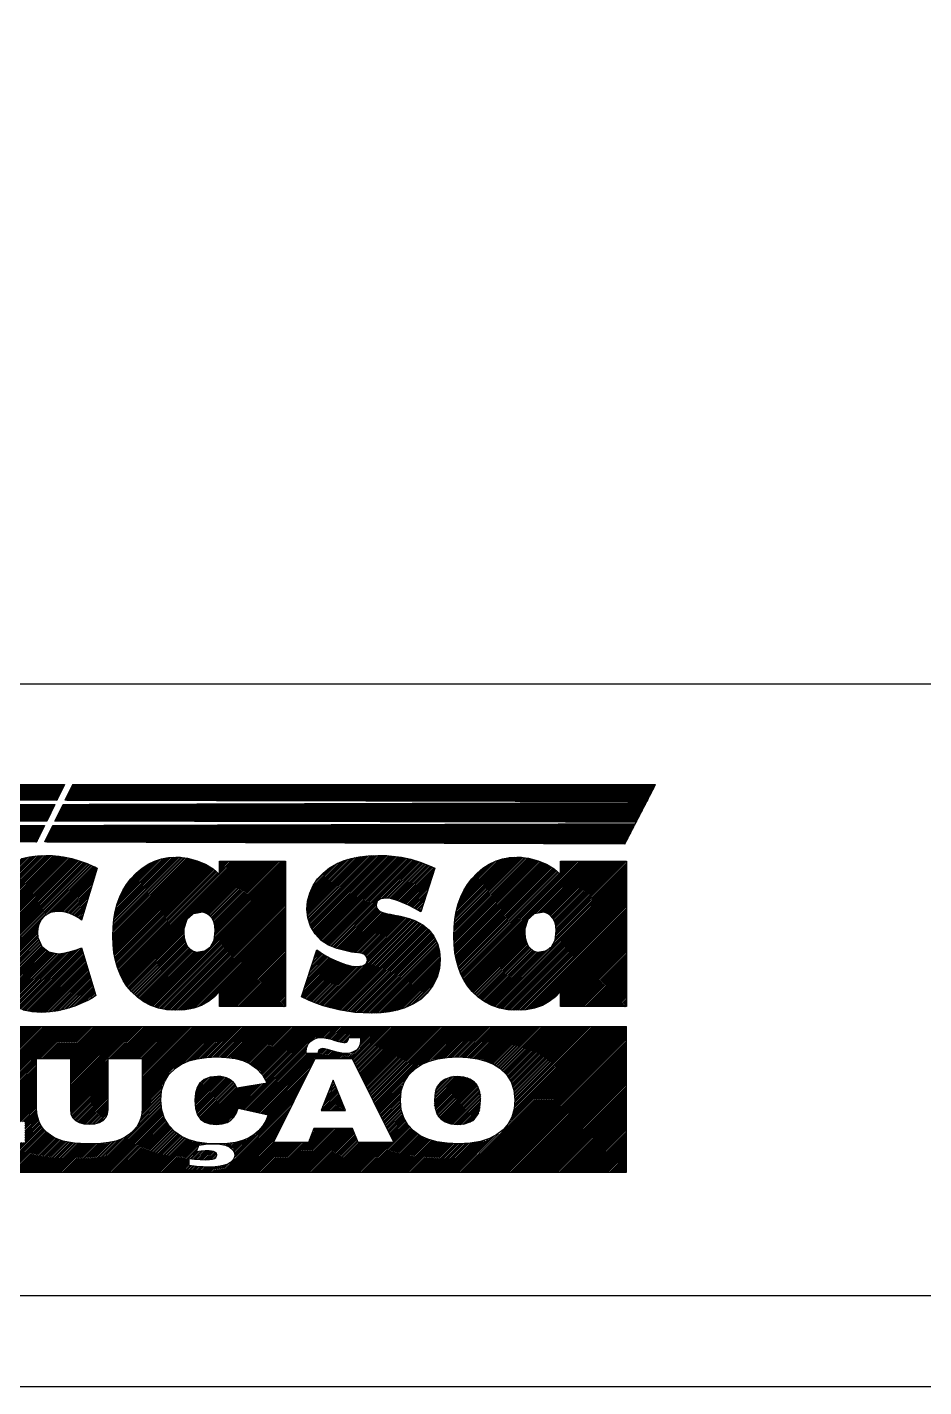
# Model space of a CAD drawing. Extents: x -135.4 to -46.2, y 65.4 to 86.5.
# Drawn here: x -133.262 to -131.472, y 67.774 to 70.487 of the extents above; entities that cross this region are included whole.
import ezdxf

# ---------------------------------------------------------------- set-up
doc = ezdxf.new("R2010")
doc.units = 0
doc.header["$LTSCALE"] = 0.25
doc.header["$MEASUREMENT"] = 0
doc.layers.get('0').update_dxf_attribs({"linetype": 'CONTINUOUS'})
doc.layers.add('LINHAS02', color=4, linetype='CONTINUOUS')
doc.layers.add('LINHAS08', color=2, linetype='CONTINUOUS')

# ---------------------------------------------------------------- blocks, each defined once
blk = doc.blocks.new('LOGO JET-CASA')
at = {"linetype": 'Continuous'}
h = blk.add_hatch(dxfattribs=at)
h.set_pattern_fill('ANSI31', color=1, scale=0.01, style=0)
h.paths.add_polyline_path([(4.2502, -1.3824), (0.5658, -1.3824), (0.5169, -1.4829), (4.1941, -1.4911)])
h.paths.add_polyline_path([(4.1909, -1.4973), (0.5044, -1.5087), (0.4532, -1.614), (4.1272, -1.6206)])
h.paths.add_polyline_path([(4.1218, -1.631), (0.4397, -1.6418), (0.3889, -1.7461), (4.056, -1.7584)])
h.paths.add_polyline_path([(0.3877, -1.642), (-0.6145, -1.6449), (-0.6319, -1.6458), (-0.6507, -1.6484), (-0.6709, -1.6526), (-0.7182, -1.6637), (-0.7572, -1.6728), (-0.7879, -1.6801), (-0.9003, -1.6817), (-0.9098, -1.6999), (-0.7916, -1.6999), (-0.7739, -1.7049), (-0.7565, -1.7111), (-0.7061, -1.7286), (-0.6636, -1.7391), (-0.6291, -1.7427), (0.3371, -1.746)])
h.paths.add_polyline_path([(0.4524, -1.5088), (-0.5435, -1.5119), (-0.562, -1.5127), (-0.5787, -1.5148), (-0.5936, -1.5182), (-0.6897, -1.5454), (-0.7036, -1.5488), (-0.7148, -1.5495), (-0.829, -1.5511), (-0.8388, -1.5695), (-0.7482, -1.5725), (-0.7243, -1.5744), (-0.7055, -1.5771), (-0.6918, -1.5809), (-0.6208, -1.6038), (-0.5972, -1.6092), (-0.5706, -1.6116), (-0.5414, -1.6122), (0.4014, -1.6139)])
h.paths.add_polyline_path([(0.5139, -1.3824), (-0.4725, -1.3824), (-0.4928, -1.3834), (-0.5095, -1.3857), (-0.5226, -1.3887), (-0.6208, -1.4159), (-0.6347, -1.4193), (-0.6459, -1.42), (-0.7657, -1.4217), (-0.7756, -1.4414), (-0.6542, -1.443), (-0.6403, -1.4437), (-0.6291, -1.4472), (-0.579, -1.466), (-0.5537, -1.4739), (-0.5279, -1.4789), (-0.5017, -1.4806), (0.4651, -1.4827)])
h.paths.add_polyline_path([(0.0079, -1.7584), (-0.3701, -1.7709), (-0.397, -1.7754), (-0.4193, -1.7802), (-0.437, -1.7856), (-0.4894, -1.7995), (-0.5214, -1.8078), (-0.5331, -1.8106), (-0.6814, -1.8106), (-0.6897, -1.8253), (-0.5539, -1.8294), (-0.5377, -1.8304), (-0.5224, -1.8332), (-0.508, -1.8378), (-0.4453, -1.8608), (-0.4305, -1.8654), (-0.4138, -1.8682), (-0.3952, -1.8691), (-0.0589, -1.8817)])
h.paths.add_polyline_path([(-0.0631, -1.8879), (-0.4391, -1.9025), (-0.4551, -1.9037), (-0.4753, -1.9072), (-0.4996, -1.913), (-0.5377, -1.9223), (-0.5711, -1.9306), (-0.5999, -1.9381), (-0.7503, -1.9401), (-0.7586, -1.9569), (-0.6124, -1.9589), (-0.6001, -1.9601), (-0.5855, -1.9636), (-0.5686, -1.9694), (-0.5177, -1.9849), (-0.4627, -1.9954), (-0.4035, -2.0007), (-0.1278, -2.0112)])
h.paths.add_polyline_path([(-0.4767, -2.6629), (-0.8547, -2.6754), (-0.8765, -2.6789), (-0.9169, -2.6893), (-0.9759, -2.7067), (-0.9909, -2.7104), (-1.0028, -2.7132), (-1.0114, -2.7151), (-1.166, -2.7172), (-1.1743, -2.7318), (-1.0364, -2.736), (-1.0136, -2.7382), (-0.9868, -2.7448), (-0.956, -2.7558), (-0.925, -2.7668), (-0.8975, -2.7734), (-0.8735, -2.7756), (-0.5372, -2.7756)])
h.paths.add_polyline_path([(-1.4208, -2.6629), (-2.3148, -2.6775), (-2.3296, -2.6782), (-2.3463, -2.6803), (-2.3649, -2.6838), (-2.3735, -2.6854), (-2.3798, -2.6875), (-2.3837, -2.69), (-2.4276, -2.7025), (-2.4568, -2.7107), (-2.4777, -2.7155), (-2.4902, -2.7172), (-2.6406, -2.7213), (-2.6469, -2.7339), (-2.4965, -2.738), (-2.4833, -2.7391), (-2.4673, -2.7443), (-2.4025, -2.7673), (-2.3856, -2.7719), (-2.3654, -2.7747), (-2.3419, -2.7756), (-1.4793, -2.7756)])
h.paths.add_polyline_path([(-1.3498, -2.5334), (-2.2521, -2.548), (-2.2782, -2.5502), (-2.3092, -2.5568), (-2.3451, -2.5678), (-2.3788, -2.5788), (-2.4036, -2.5855), (-2.4192, -2.5877), (-2.5717, -2.5918), (-2.578, -2.6044), (-2.4276, -2.6086), (-2.4127, -2.6111), (-2.3877, -2.6188), (-2.3524, -2.6315), (-2.341, -2.6352), (-2.332, -2.638), (-2.3252, -2.6399), (-1.4145, -2.6566)])
h.paths.add_polyline_path([(-1.7445, -2.2869), (-2.1289, -2.2994), (-2.1486, -2.301), (-2.1716, -2.3059), (-2.1978, -2.314), (-2.231, -2.324), (-2.2582, -2.3317), (-2.2793, -2.337), (-2.4338, -2.3391), (-2.4401, -2.3537), (-2.2918, -2.3579), (-2.2797, -2.3586), (-2.2686, -2.3607), (-2.2584, -2.3642), (-2.2187, -2.3788), (-2.1925, -2.3871), (-2.1695, -2.3927), (-2.1498, -2.3955), (-1.8114, -2.4101)])
h.paths.add_polyline_path([(-1.1451, -2.1448), (-2.0349, -2.1615), (-2.0641, -2.1636), (-2.0989, -2.1699), (-2.1393, -2.1803), (-2.1769, -2.1908), (-2.1939, -2.1954), (-2.2093, -2.1991), (-2.367, -2.2033), (-2.3712, -2.2179), (-2.2187, -2.22), (-2.198, -2.2226), (-2.1751, -2.2302), (-2.1498, -2.243), (-2.1203, -2.2581), (-2.0959, -2.2672), (-2.0767, -2.2702), (-1.2098, -2.2702)])
h.paths.add_polyline_path([(-1.4709, -1.7584), (-1.849, -1.773), (-1.8792, -1.7774), (-1.9223, -1.7879), (-1.9785, -1.8044), (-1.9956, -1.8096), (-2.0056, -1.8106), (-2.1602, -1.8148), (-2.1665, -1.8273), (-2.0182, -1.8294), (-2.0008, -1.8336), (-1.9889, -1.8378), (-1.9137, -1.8629), (-1.9024, -1.8663), (-1.8905, -1.8684), (-1.8782, -1.8691), (-1.5357, -1.8817)])
h.paths.add_polyline_path([(-0.9341, -1.6822), (-0.9003, -1.6817), (-0.8714, -1.6268), (-1.7675, -1.6414), (-1.8202, -1.6523), (-1.8641, -1.6628), (-1.8991, -1.6728), (-1.9156, -1.6774), (-1.9328, -1.681), (-2.0913, -1.6832), (-2.0976, -1.6978), (-1.9555, -1.6999), (-1.9407, -1.7029), (-1.9267, -1.7064), (-1.9137, -1.7104), (-1.8364, -1.7375), (-1.8126, -1.7445), (-1.7882, -1.7487), (-1.7633, -1.7501), (-0.9362, -1.7501), (-0.9098, -1.6999), (-0.9445, -1.6999)])
h.paths.add_polyline_path([(-0.8004, -1.4221), (-0.7657, -1.4217), (-0.7461, -1.3824), (-1.5106, -1.3824), (-1.5707, -1.3827), (-1.6118, -1.3834), (-1.6339, -1.3845), (-1.6631, -1.388), (-1.6812, -1.3901), (-1.6882, -1.3908), (-1.7759, -1.4159), (-1.7907, -1.4193), (-1.8102, -1.4214), (-1.8344, -1.4221), (-1.9534, -1.4242), (-1.9639, -1.4409), (-1.8062, -1.4452), (-1.7907, -1.4497), (-1.7738, -1.4555), (-1.7325, -1.4695), (-1.7005, -1.4778), (-1.6777, -1.4806), (-0.8004, -1.4911), (-0.7756, -1.4414), (-0.8108, -1.4409)])
h.paths.add_polyline_path([(-2.0495, -1.3824), (-2.2876, -1.3845), (-2.348, -1.3864), (-2.4036, -1.3905), (-2.4546, -1.3968), (-2.5009, -1.4052), (-2.5425, -1.4159), (-2.5543, -1.4193), (-2.5647, -1.4214), (-2.5738, -1.4221), (-2.7305, -1.4284), (-2.7388, -1.443), (-2.5863, -1.4451), (-2.5747, -1.446), (-2.5622, -1.4488), (-2.5487, -1.4535), (-2.5049, -1.4676), (-2.4596, -1.4767), (-2.4129, -1.4806), (-2.1038, -1.4869)])
h.paths.add_polyline_path([(-2.4443, -2.1386), (-2.8245, -2.1553), (-2.8386, -2.156), (-2.8504, -2.1581), (-2.86, -2.1615), (-2.9581, -2.1908), (-2.9702, -2.1922), (-2.9897, -2.1936), (-3.0166, -2.195), (-3.1336, -2.1991), (-3.1419, -2.2138), (-2.9999, -2.2158), (-2.9885, -2.2165), (-2.9767, -2.2186), (-2.9644, -2.2221), (-2.8934, -2.2451), (-2.8783, -2.2497), (-2.8665, -2.2525), (-2.8579, -2.2534), (-2.509, -2.2618)])
h.paths.add_polyline_path([(-2.3774, -2.007), (-2.7451, -2.0258), (-2.7613, -2.0281), (-2.7822, -2.0323), (-2.8078, -2.0383), (-2.847, -2.049), (-2.8727, -2.056), (-2.885, -2.0592), (-2.8976, -2.0617), (-2.9073, -2.0638), (-2.9143, -2.0655), (-3.0688, -2.0697), (-3.0751, -2.0822), (-2.9268, -2.0864), (-2.9126, -2.0887), (-2.8869, -2.0956), (-2.8495, -2.1073), (-2.8219, -2.1154), (-2.7975, -2.1202), (-2.7764, -2.1219), (-2.4422, -2.1323)])
h.paths.add_polyline_path([(-2.2438, -1.7459), (-2.601, -1.7647), (-2.6374, -1.7691), (-2.6854, -1.7795), (-2.7451, -1.796), (-2.7609, -1.8007), (-2.7754, -1.8043), (-2.931, -1.8085), (-2.9393, -1.8232), (-2.789, -1.8253), (-2.7785, -1.8264), (-2.7667, -1.8299), (-2.7509, -1.8368), (-2.7441, -1.839), (-2.7305, -1.843), (-2.7154, -1.8473), (-2.7035, -1.8504), (-2.695, -1.8524), (-2.6704, -1.8573), (-2.6522, -1.8608), (-2.6406, -1.8629), (-2.3064, -1.8691)])
h.paths.add_polyline_path([(-2.108, -1.4931), (-2.484, -1.5036), (-2.4988, -1.505), (-2.5183, -1.5092), (-2.5425, -1.5161), (-2.6114, -1.537), (-2.6232, -1.5405), (-2.6337, -1.5426), (-2.6427, -1.5433), (-2.7973, -1.5475), (-2.8057, -1.5642), (-2.6511, -1.5663), (-2.6368, -1.5669), (-2.6239, -1.5704), (-2.5529, -1.5934), (-2.5378, -1.598), (-2.5232, -1.6008), (-2.509, -1.6018), (-2.1728, -1.6101)])
h.paths.add_polyline_path([(-2.8985, -2.7368), (-2.8554, -2.7149), (-2.8147, -2.6882), (-2.7764, -2.6566), (-3.4281, -2.6775), (-3.4518, -2.6814), (-3.4949, -2.6933), (-3.5576, -2.713), (-3.5785, -2.7172), (-3.7372, -2.7213), (-3.7435, -2.736), (-3.5931, -2.738), (-3.5829, -2.739), (-3.5718, -2.7418), (-3.5597, -2.7464), (-3.4949, -2.7673), (-3.4787, -2.7719), (-3.4634, -2.7747), (-3.449, -2.7756), (-3.096, -2.7756), (-3.0429, -2.7732), (-2.9923, -2.7659), (-2.9442, -2.7538)])
h = blk.add_hatch(dxfattribs=at)
h.set_pattern_fill('ANSI31', color=30, scale=0.06, style=0)
h.paths.add_polyline_path([(0.342, -2.3185), (0.3444, -2.2923), (0.3516, -2.2664), (0.3636, -2.2409), (0.3917, -2.2099), (0.4254, -2.1912), (0.4647, -2.185), (0.4691, -2.185), (0.4751, -2.185), (0.4827, -2.185), (0.4931, -2.1857), (0.5072, -2.1878), (0.5252, -2.1913), (0.5473, -2.1982), (0.5741, -2.2106), (0.6055, -2.2283), (0.6217, -2.2391), (0.7192, -1.9106), (0.7045, -1.9038), (0.6915, -1.8978), (0.6804, -1.8925), (0.6695, -1.8877), (0.6571, -1.8829), (0.6434, -1.8781), (0.6006, -1.8629), (0.5588, -1.8508), (0.518, -1.842), (0.4775, -1.836), (0.4369, -1.8324), (0.3961, -1.8312), (0.3431, -1.8334), (0.2922, -1.84), (0.2436, -1.8511), (0.1972, -1.8665), (0.153, -1.8864), (0.111, -1.9108), (0.0712, -1.9395), (0.0345, -1.9719), (0.0019, -2.0071), (-0.0266, -2.0452), (-0.0511, -2.0862), (-0.0716, -2.1301), (-0.088, -2.1769), (-0.1003, -2.2265), (-0.1063, -2.2612), (-0.1099, -2.2955), (-0.1111, -2.3294), (-0.1087, -2.3781), (-0.1015, -2.4257), (-0.0895, -2.472), (-0.0732, -2.5167), (-0.0534, -2.5594), (-0.0299, -2.6002), (0.0081, -2.6511), (0.0497, -2.6956), (0.0952, -2.7337), (0.1443, -2.7653), (0.1966, -2.7902), (0.2515, -2.808), (0.3089, -2.8186), (0.369, -2.8222), (0.4205, -2.8197), (0.4724, -2.8124), (0.5248, -2.8001), (0.5776, -2.7829), (0.6308, -2.7608), (0.6606, -2.747), (0.6877, -2.7319), (0.712, -2.7157), (0.6217, -2.4142), (0.6109, -2.4197), (0.5892, -2.4269), (0.566, -2.4337), (0.5443, -2.4397), (0.5243, -2.4449), (0.506, -2.4489), (0.4898, -2.4513), (0.4755, -2.4521), (0.4137, -2.4407), (0.3704, -2.4064), (0.3456, -2.3492)])
h.paths.add_polyline_path([(0.835, -2.4943), (0.8478, -2.5392), (0.8643, -2.5813), (0.8845, -2.6206), (0.9083, -2.6569), (0.9358, -2.6904), (0.9737, -2.7268), (1.015, -2.7566), (1.0599, -2.7798), (1.1083, -2.7963), (1.1602, -2.8062), (1.2156, -2.8095), (1.2755, -2.806), (1.3299, -2.7955), (1.379, -2.778), (1.4226, -2.7542), (1.4608, -2.725), (1.4936, -2.6904), (1.4936, -2.7861), (1.9106, -2.7861), (1.9106, -1.8673), (1.4936, -1.8673), (1.4936, -1.9521), (1.4525, -1.9159), (1.4052, -1.8867), (1.3514, -1.8645), (1.2914, -1.8492), (1.2713, -1.8461), (1.2565, -1.844), (1.2472, -1.8429), (1.2397, -1.8424), (1.2304, -1.8421), (1.2192, -1.842), (1.1714, -1.8448), (1.1259, -1.8531), (1.0827, -1.867), (1.0418, -1.8865), (1.0033, -1.9115), (0.967, -1.9421), (0.9331, -1.9783), (0.9062, -2.0138), (0.883, -2.0521), (0.8633, -2.0933), (0.8471, -2.1374), (0.8346, -2.1843), (0.8257, -2.234), (0.8203, -2.2866), (0.8185, -2.342), (0.8203, -2.3956), (0.8258, -2.4464)])
h.paths.add_polyline_path([(1.2704, -2.3513), (1.268, -2.3185), (1.268, -2.2951), (1.2876, -2.2359), (1.3273, -2.2004), (1.3871, -2.1886), (1.4105, -2.1969), (1.43, -2.2098), (1.4458, -2.2274), (1.4573, -2.2496), (1.4642, -2.2763), (1.4665, -2.3077), (1.4592, -2.3662), (1.4372, -2.4079), (1.4005, -2.433), (1.3492, -2.4413), (1.3257, -2.4347), (1.3059, -2.422), (1.2896, -2.4034), (1.2776, -2.3795)], flags=16)
h.paths.add_polyline_path([(2.3944, -2.4503), (2.4134, -2.4584), (2.4248, -2.4728), (2.4287, -2.4937), (2.4212, -2.5157), (2.399, -2.529), (2.3619, -2.5334), (2.3296, -2.5301), (2.2905, -2.5201), (2.2445, -2.5036), (2.1964, -2.4818), (2.1507, -2.4562), (2.1074, -2.4269), (2.0117, -2.7247), (2.0561, -2.7457), (2.1019, -2.7643), (2.1488, -2.7806), (2.1971, -2.7946), (2.2465, -2.8061), (2.2973, -2.8153), (2.3492, -2.8222), (2.4539, -2.8276), (2.5132, -2.8255), (2.5681, -2.8193), (2.6188, -2.8088), (2.6651, -2.7942), (2.7201, -2.769), (2.767, -2.738), (2.8059, -2.7012), (2.8423, -2.6521), (2.8682, -2.6002), (2.8838, -2.5456), (2.889, -2.4882), (2.8843, -2.4358), (2.8705, -2.3867), (2.8474, -2.3411), (2.8162, -2.3011), (2.7777, -2.2689), (2.7319, -2.2445), (2.6922, -2.2301), (2.6345, -2.2139), (2.6019, -2.2085), (2.5731, -2.203), (2.555, -2.1994), (2.5261, -2.1922), (2.5089, -2.1856), (2.4957, -2.1754), (2.4864, -2.1615), (2.4828, -2.1435), (2.4898, -2.1194), (2.5109, -2.105), (2.546, -2.1001), (2.5658, -2.1018), (2.5893, -2.107), (2.6164, -2.1155), (2.6485, -2.1282), (2.687, -2.146), (2.7319, -2.1687), (2.7662, -2.1868), (2.8547, -1.9124), (2.8204, -1.8962), (2.7609, -1.8734), (2.7017, -1.8556), (2.6427, -1.8427), (2.5839, -1.8348), (2.5666, -1.8328), (2.5506, -1.8316), (2.5361, -1.8312), (2.5221, -1.8312), (2.508, -1.8312), (2.4936, -1.8312), (2.4343, -1.8332), (2.379, -1.8393), (2.3277, -1.8494), (2.2805, -1.8635), (2.2373, -1.8817), (2.1893, -1.9095), (2.148, -1.942), (2.1134, -1.9793), (2.0857, -2.0213), (2.0636, -2.0699), (2.0504, -2.1194), (2.046, -2.1696), (2.0517, -2.2257), (2.0688, -2.2779), (2.0974, -2.3264), (2.1356, -2.3677), (2.1817, -2.3988), (2.2355, -2.4197), (2.2933, -2.4341), (2.3276, -2.4413), (2.3474, -2.4449), (2.3619, -2.4449)])
h.paths.add_polyline_path([(2.9756, -2.3956), (2.9811, -2.4464), (2.9903, -2.4943), (3.0031, -2.5392), (3.0196, -2.5813), (3.0398, -2.6206), (3.0636, -2.6569), (3.0911, -2.6904), (3.129, -2.7268), (3.1704, -2.7566), (3.2152, -2.7798), (3.2636, -2.7963), (3.3155, -2.8062), (3.3709, -2.8095), (3.4308, -2.806), (3.4853, -2.7955), (3.5343, -2.778), (3.5779, -2.7542), (3.6161, -2.725), (3.6489, -2.6904), (3.6489, -2.7861), (4.0659, -2.7861), (4.0659, -1.8673), (3.6489, -1.8673), (3.6489, -1.9521), (3.6079, -1.9159), (3.5605, -1.8867), (3.5068, -1.8645), (3.4467, -1.8492), (3.4266, -1.8461), (3.4118, -1.844), (3.4025, -1.8429), (3.395, -1.8424), (3.3857, -1.8421), (3.3745, -1.842), (3.3267, -1.8448), (3.2812, -1.8531), (3.238, -1.867), (3.1971, -1.8865), (3.1586, -1.9115), (3.1223, -1.9421), (3.0884, -1.9783), (3.0616, -2.0138), (3.0383, -2.0521), (3.0186, -2.0933), (3.0025, -2.1374), (2.9899, -2.1843), (2.981, -2.234), (2.9756, -2.2866), (2.9738, -2.342)])
h.paths.add_polyline_path([(3.4257, -2.3513), (3.4233, -2.3185), (3.4233, -2.2951), (3.4429, -2.2359), (3.4826, -2.2004), (3.5424, -2.1886), (3.5658, -2.1969), (3.5853, -2.2098), (3.6011, -2.2274), (3.6126, -2.2496), (3.6195, -2.2763), (3.6218, -2.3077), (3.6145, -2.3662), (3.5925, -2.4079), (3.5558, -2.433), (3.5045, -2.4413), (3.481, -2.4347), (3.4612, -2.422), (3.4449, -2.4034), (3.4329, -2.3795)], flags=16)
h = blk.add_hatch(dxfattribs=at)
h.set_pattern_fill('ANSI31', color=30, scale=0.06, style=0)
h.paths.add_polyline_path([(-3.6661, -2.9115), (-3.6661, -3.8308), (4.0658, -3.8308), (4.0658, -2.9115)])
h.paths.add_polyline_path([(2.3191, -3.0849), (2.2542, -3.0791), (2.174, -3.0564), (2.1578, -3.0527), (2.1457, -3.0514), (2.1371, -3.0521), (2.13, -3.0543), (2.1242, -3.058), (2.1199, -3.0634), (2.1172, -3.0712), (2.1161, -3.0812), (2.0394, -3.0812), (2.0476, -3.0184), (2.1067, -2.9807), (2.162, -2.9824), (2.1983, -2.9927), (2.222, -3), (2.2461, -3.0071), (2.2654, -3.0113), (2.2798, -3.0127), (2.2879, -3.012), (2.2948, -3.0097), (2.3006, -3.006), (2.3051, -3.0004), (2.308, -2.9922), (2.3094, -2.9816), (2.3871, -2.9816), (2.3792, -3.0471)], flags=16)
h.paths.add_polyline_path([(2.5945, -3.6438), (2.3689, -3.6438), (2.3346, -3.5561), (2.089, -3.5561), (2.0552, -3.6438), (1.8349, -3.6438), (2.0971, -3.1129), (2.3322, -3.1129)], flags=16)
h.paths.add_polyline_path([(2.69, -3.2161), (2.7476, -3.1611), (2.8433, -3.1198), (2.9318, -3.1068), (2.9967, -3.1039), (3.0632, -3.1068), (3.1534, -3.1196), (3.2494, -3.16), (3.327, -3.2338), (3.3536, -3.3138), (3.3624, -3.4047), (3.3345, -3.508), (3.2709, -3.5821), (3.1743, -3.6328), (3.0785, -3.6491), (3.0053, -3.6528), (2.9312, -3.6496), (2.8661, -3.6401), (2.7826, -3.6165), (2.6971, -3.5548), (2.6445, -3.4665), (2.6364, -3.3787), (2.6454, -3.2866)], flags=16)
h.paths.add_polyline_path([(2.2123, -3.2505), (2.2894, -3.4413), (2.1356, -3.4413)], flags=0)
h.paths.add_polyline_path([(2.9017, -3.2501), (2.9734, -3.2261), (3.0597, -3.2339), (3.1199, -3.2728), (3.1461, -3.3449), (3.1375, -3.4521), (3.0964, -3.5085), (3.0221, -3.5323), (2.9353, -3.5242), (2.8757, -3.4846), (2.8496, -3.4077), (2.8587, -3.306)], flags=0)
h.paths.add_polyline_path([(1.7938, -3.269), (1.6034, -3.3013), (1.5966, -3.2866), (1.5896, -3.2747), (1.5824, -3.2657), (1.5695, -3.2542), (1.5548, -3.2445), (1.5383, -3.2368), (1.5201, -3.2311), (1.5005, -3.2278), (1.4796, -3.2266), (1.4346, -3.2316), (1.3972, -3.2466), (1.3674, -3.2715), (1.351, -3.298), (1.3411, -3.3329), (1.3378, -3.3762), (1.3417, -3.4289), (1.3535, -3.4693), (1.3731, -3.4973), (1.3997, -3.5155), (1.4327, -3.5264), (1.472, -3.5301), (1.5099, -3.5271), (1.5411, -3.5183), (1.5656, -3.5036), (1.5847, -3.4834), (1.6, -3.4578), (1.6115, -3.4269), (1.8005, -3.4704), (1.7778, -3.5275), (1.7282, -3.5859), (1.6596, -3.6271), (1.5728, -3.6497), (1.4845, -3.6532), (1.4132, -3.6504), (1.3197, -3.6377), (1.2297, -3.5965), (1.153, -3.5179), (1.1276, -3.4392), (1.1217, -3.3773), (1.1304, -3.2841), (1.1871, -3.1918), (1.2737, -3.1365), (1.3519, -3.1153), (1.4101, -3.1068), (1.4744, -3.1039), (1.568, -3.1077), (1.6656, -3.1333), (1.7507, -3.1923)], flags=16)
h.paths.add_polyline_path([(1.5927, -3.742), (1.5506, -3.7827), (1.4846, -3.798), (1.4123, -3.8004), (1.348, -3.7957), (1.3013, -3.7905), (1.3013, -3.7459), (1.3349, -3.7499), (1.37, -3.7523), (1.4064, -3.7532), (1.4307, -3.7522), (1.4492, -3.7494), (1.4619, -3.7447), (1.4699, -3.7386), (1.4747, -3.7314), (1.4764, -3.7231), (1.475, -3.7164), (1.4711, -3.7103), (1.4645, -3.705), (1.4551, -3.7007), (1.4427, -3.6982), (1.4273, -3.6974), (1.4034, -3.6981), (1.377, -3.7001), (1.3479, -3.7035), (1.3628, -3.6591), (1.4341, -3.6519), (1.5188, -3.6559), (1.5818, -3.6839)], flags=16)
h.paths.add_polyline_path([(1.0043, -3.1129), (1.0043, -3.4503), (0.9922, -3.5056), (0.962, -3.5584), (0.9122, -3.6024), (0.8539, -3.632), (0.771, -3.6502), (0.6739, -3.6536), (0.5911, -3.6496), (0.5192, -3.6406), (0.4482, -3.6173), (0.3768, -3.5609), (0.3486, -3.5057), (0.3355, -3.4468), (0.3355, -3.1129), (0.5507, -3.1129), (0.5507, -3.437), (0.5543, -3.4639), (0.5648, -3.4865), (0.5822, -3.5049), (0.6061, -3.5184), (0.6354, -3.5266), (0.6701, -3.5293), (0.7046, -3.5266), (0.7337, -3.5186), (0.7575, -3.5052), (0.775, -3.487), (0.7855, -3.4642), (0.789, -3.437), (0.789, -3.1129)], flags=16)
h.paths.add_polyline_path([(0.2622, -3.513), (0.2622, -3.6438), (-0.2899, -3.6438), (-0.2899, -3.1129), (-0.0742, -3.1129), (-0.0742, -3.513)], flags=16)
h.paths.add_polyline_path([(-0.6869, -3.6491), (-0.7601, -3.6528), (-0.8342, -3.6496), (-0.8993, -3.6401), (-0.9828, -3.6165), (-1.0683, -3.5548), (-1.1209, -3.4665), (-1.129, -3.3787), (-1.12, -3.2866), (-1.0754, -3.2161), (-1.0178, -3.1611), (-0.9221, -3.1198), (-0.8336, -3.1068), (-0.7687, -3.1039), (-0.7022, -3.1068), (-0.612, -3.1196), (-0.516, -3.16), (-0.4384, -3.2338), (-0.4118, -3.3138), (-0.403, -3.4047), (-0.4309, -3.508), (-0.4945, -3.5821), (-0.5911, -3.6328)], flags=16)
h.paths.add_polyline_path([(-0.6279, -3.4521), (-0.669, -3.5085), (-0.7433, -3.5323), (-0.8301, -3.5242), (-0.8898, -3.4846), (-0.9158, -3.4077), (-0.9067, -3.306), (-0.8637, -3.2501), (-0.792, -3.2261), (-0.7057, -3.2339), (-0.6455, -3.2728), (-0.6193, -3.3449)], flags=0)
h.paths.add_polyline_path([(-1.519, -3.6528), (-1.5858, -3.6507), (-1.6729, -3.6413), (-1.7533, -3.6124), (-1.8242, -3.5439), (-1.8431, -3.4681), (-1.6379, -3.4584), (-1.632, -3.4817), (-1.6229, -3.501), (-1.6108, -3.5163), (-1.5855, -3.5342), (-1.5537, -3.5449), (-1.5156, -3.5485), (-1.4872, -3.5467), (-1.4635, -3.5412), (-1.4445, -3.532), (-1.4307, -3.5205), (-1.4224, -3.5077), (-1.4196, -3.4939), (-1.4222, -3.4806), (-1.4301, -3.4683), (-1.4433, -3.4569), (-1.4662, -3.4462), (-1.503, -3.436), (-1.5538, -3.4261), (-1.6196, -3.413), (-1.7031, -3.3904), (-1.7803, -3.3486), (-1.8199, -3.282), (-1.8117, -3.219), (-1.7764, -3.1685), (-1.7131, -3.1299), (-1.6451, -3.1132), (-1.588, -3.1062), (-1.5205, -3.1039), (-1.4261, -3.1075), (-1.33, -3.1316), (-1.2558, -3.187), (-1.2329, -3.2621), (-1.4362, -3.2711), (-1.4435, -3.2494), (-1.4549, -3.232), (-1.4703, -3.219), (-1.4897, -3.21), (-1.5136, -3.2046), (-1.5418, -3.2028), (-1.5648, -3.2041), (-1.5837, -3.2081), (-1.5985, -3.2149), (-1.609, -3.2236), (-1.6154, -3.2334), (-1.6175, -3.2444), (-1.6157, -3.2526), (-1.6105, -3.2601), (-1.6019, -3.2672), (-1.587, -3.274), (-1.5629, -3.2805), (-1.5294, -3.2867), (-1.4441, -3.3022), (-1.3456, -3.3251), (-1.2713, -3.3593), (-1.2164, -3.414), (-1.2081, -3.4888), (-1.233, -3.5517), (-1.2892, -3.6048), (-1.3721, -3.6393), (-1.4553, -3.6503)], flags=16)
h.paths.add_polyline_path([(-2.1992, -3.6438), (-2.4248, -3.6438), (-2.4591, -3.5561), (-2.7047, -3.5561), (-2.7385, -3.6438), (-2.9588, -3.6438), (-2.6966, -3.1129), (-2.4615, -3.1129)], flags=16)
h.paths.add_polyline_path([(-2.5043, -3.4413), (-2.6581, -3.4413), (-2.5814, -3.2505)], flags=0)
at = {"color": 1, "linetype": 'Continuous'}
for p, q in [((-0.4725, -1.3824), (0.5139, -1.3824)), ((0.5139, -1.3824), (0.4651, -1.4827)), ((0.5169, -1.4829), (0.5658, -1.3824)), ((0.5658, -1.3824), (4.2502, -1.3824)), ((4.056, -1.7584), (4.2502, -1.3824)), ((-0.5435, -1.5119), (0.4524, -1.5088)), ((0.4651, -1.4827), (-0.5017, -1.4806)), ((0.4524, -1.5088), (0.4014, -1.6139)), ((0.4532, -1.614), (0.5044, -1.5087)), ((0.5044, -1.5087), (4.1897, -1.4973)), ((4.1918, -1.4911), (0.5169, -1.4829)), ((0.4014, -1.6139), (-0.5414, -1.6122)), ((0.4397, -1.6418), (4.1207, -1.631)), ((4.1249, -1.6205), (0.4532, -1.614)), ((-0.6145, -1.6449), (0.3877, -1.642)), ((0.3877, -1.642), (0.3371, -1.746)), ((0.3889, -1.7461), (0.4397, -1.6418)), ((0.3371, -1.746), (-0.6291, -1.7427)), ((4.056, -1.7584), (0.3889, -1.7461))]:
    blk.add_line(p, q, dxfattribs=at)
at = {"color": 30, "linetype": 'Continuous'}
for p, q in [((0.2436, -1.8511), (0.2922, -1.84)), ((0.2922, -1.84), (0.3431, -1.8334)), ((0.3431, -1.8334), (0.3961, -1.8312)), ((0.3961, -1.8312), (0.4369, -1.8324)), ((0.4369, -1.8324), (0.4775, -1.836)), ((0.4775, -1.836), (0.518, -1.842)), ((0.518, -1.842), (0.5588, -1.8508)), ((0.5588, -1.8508), (0.6006, -1.8629)), ((0.6006, -1.8629), (0.6434, -1.8781)), ((0.6434, -1.8781), (0.6571, -1.8829)), ((0.6571, -1.8829), (0.6695, -1.8877)), ((0.6695, -1.8877), (0.6804, -1.8925)), ((1.0033, -1.9115), (1.0418, -1.8865)), ((1.0418, -1.8865), (1.0827, -1.867)), ((1.0827, -1.867), (1.1259, -1.8531)), ((1.1259, -1.8531), (1.1714, -1.8448)), ((1.1714, -1.8448), (1.2192, -1.842)), ((1.2192, -1.842), (1.2304, -1.8421)), ((1.2304, -1.8421), (1.2397, -1.8424)), ((1.2397, -1.8424), (1.2472, -1.8429)), ((1.2472, -1.8429), (1.2565, -1.844)), ((1.2565, -1.844), (1.2713, -1.8461)), ((1.2713, -1.8461), (1.2914, -1.8492)), ((1.2914, -1.8492), (1.3514, -1.8645)), ((1.3514, -1.8645), (1.4052, -1.8867)), ((1.4052, -1.8867), (1.4525, -1.9159)), ((1.4936, -1.9521), (1.4936, -1.8673)), ((1.4936, -1.8673), (1.9106, -1.8673)), ((1.9106, -1.8673), (1.9106, -2.7861)), ((2.1893, -1.9095), (2.2373, -1.8817)), ((2.2373, -1.8817), (2.2805, -1.8635)), ((2.2805, -1.8635), (2.3277, -1.8494)), ((2.3277, -1.8494), (2.379, -1.8393)), ((2.379, -1.8393), (2.4343, -1.8332)), ((2.4343, -1.8332), (2.4936, -1.8312)), ((2.4936, -1.8312), (2.508, -1.8312)), ((2.508, -1.8312), (2.5221, -1.8312)), ((2.5221, -1.8312), (2.5361, -1.8312)), ((2.5361, -1.8312), (2.5506, -1.8316)), ((2.5506, -1.8316), (2.5666, -1.8328)), ((2.5666, -1.8328), (2.5839, -1.8348)), ((2.5839, -1.8348), (2.6427, -1.8427)), ((2.6427, -1.8427), (2.7017, -1.8556)), ((2.7017, -1.8556), (2.7609, -1.8734)), ((2.7609, -1.8734), (2.8204, -1.8962)), ((3.1586, -1.9115), (3.1971, -1.8865)), ((3.1971, -1.8865), (3.238, -1.867)), ((3.238, -1.867), (3.2812, -1.8531)), ((3.2812, -1.8531), (3.3267, -1.8448)), ((3.3267, -1.8448), (3.3745, -1.842)), ((3.3745, -1.842), (3.3857, -1.8421)), ((3.3857, -1.8421), (3.395, -1.8424)), ((3.395, -1.8424), (3.4025, -1.8429)), ((3.4025, -1.8429), (3.4118, -1.844)), ((3.4118, -1.844), (3.4266, -1.8461)), ((3.4266, -1.8461), (3.4467, -1.8492)), ((3.4467, -1.8492), (3.5068, -1.8645)), ((3.5068, -1.8645), (3.5605, -1.8867)), ((3.5605, -1.8867), (3.6079, -1.9159)), ((3.6489, -1.9521), (3.6489, -1.8673)), ((3.6489, -1.8673), (4.0659, -1.8673)), ((4.0659, -1.8673), (4.0659, -2.7861)), ((0.7192, -1.9106), (0.6217, -2.2391)), ((0.6804, -1.8925), (0.6915, -1.8978)), ((0.6915, -1.8978), (0.7045, -1.9038)), ((0.7045, -1.9038), (0.7192, -1.9106)), ((0.9331, -1.9783), (0.967, -1.9421)), ((0.967, -1.9421), (1.0033, -1.9115)), ((1.4525, -1.9159), (1.4936, -1.9521)), ((2.1134, -1.9793), (2.148, -1.942)), ((2.148, -1.942), (2.1893, -1.9095)), ((2.8547, -1.9124), (2.7662, -2.1868)), ((2.8204, -1.8962), (2.8547, -1.9124)), ((3.0884, -1.9783), (3.1223, -1.9421)), ((3.1223, -1.9421), (3.1586, -1.9115)), ((3.6079, -1.9159), (3.6489, -1.9521)), ((0.8633, -2.0933), (0.883, -2.0521)), ((0.883, -2.0521), (0.9062, -2.0138)), ((0.9062, -2.0138), (0.9331, -1.9783)), ((2.0636, -2.0699), (2.0857, -2.0213)), ((2.0857, -2.0213), (2.1134, -1.9793)), ((3.0186, -2.0933), (3.0383, -2.0521)), ((3.0383, -2.0521), (3.0616, -2.0138)), ((3.0616, -2.0138), (3.0884, -1.9783)), ((0.8346, -2.1843), (0.8471, -2.1374)), ((0.8471, -2.1374), (0.8633, -2.0933)), ((2.046, -2.1696), (2.0504, -2.1194)), ((2.0504, -2.1194), (2.0636, -2.0699)), ((2.4898, -2.1194), (2.4828, -2.1435)), ((2.4828, -2.1435), (2.4864, -2.1615)), ((2.5109, -2.105), (2.4898, -2.1194)), ((2.546, -2.1001), (2.5109, -2.105)), ((2.5658, -2.1018), (2.546, -2.1001)), ((2.5893, -2.107), (2.5658, -2.1018)), ((2.6164, -2.1155), (2.5893, -2.107)), ((2.6485, -2.1282), (2.6164, -2.1155)), ((2.687, -2.146), (2.6485, -2.1282)), ((2.7319, -2.1687), (2.687, -2.146)), ((2.9899, -2.1843), (3.0025, -2.1374)), ((3.0025, -2.1374), (3.0186, -2.0933)), ((0.3917, -2.2099), (0.3636, -2.2409)), ((0.4254, -2.1912), (0.3917, -2.2099)), ((0.4647, -2.185), (0.4254, -2.1912)), ((0.4691, -2.185), (0.4647, -2.185)), ((0.4751, -2.185), (0.4691, -2.185)), ((0.4827, -2.185), (0.4751, -2.185)), ((0.4931, -2.1857), (0.4827, -2.185)), ((0.5072, -2.1878), (0.4931, -2.1857)), ((0.5252, -2.1913), (0.5072, -2.1878)), ((0.5473, -2.1982), (0.5252, -2.1913)), ((0.5741, -2.2106), (0.5473, -2.1982)), ((0.6055, -2.2283), (0.5741, -2.2106)), ((0.6217, -2.2391), (0.6055, -2.2283)), ((0.8257, -2.234), (0.8346, -2.1843)), ((1.3273, -2.2004), (1.2876, -2.2359)), ((1.3871, -2.1886), (1.3273, -2.2004)), ((1.4105, -2.1969), (1.3871, -2.1886)), ((1.43, -2.2098), (1.4105, -2.1969)), ((1.4458, -2.2274), (1.43, -2.2098)), ((1.4573, -2.2496), (1.4458, -2.2274)), ((2.0517, -2.2257), (2.046, -2.1696)), ((2.0688, -2.2779), (2.0517, -2.2257)), ((2.4864, -2.1615), (2.4957, -2.1754)), ((2.4957, -2.1754), (2.5089, -2.1856)), ((2.5089, -2.1856), (2.5261, -2.1922)), ((2.5261, -2.1922), (2.555, -2.1994)), ((2.555, -2.1994), (2.5731, -2.203)), ((2.5731, -2.203), (2.6019, -2.2085)), ((2.6019, -2.2085), (2.6345, -2.2139)), ((2.6345, -2.2139), (2.6922, -2.2301)), ((2.6922, -2.2301), (2.7319, -2.2445)), ((2.7662, -2.1868), (2.7319, -2.1687)), ((2.981, -2.234), (2.9899, -2.1843)), ((3.4826, -2.2004), (3.4429, -2.2359)), ((3.5424, -2.1886), (3.4826, -2.2004)), ((3.5658, -2.1969), (3.5424, -2.1886)), ((3.5853, -2.2098), (3.5658, -2.1969)), ((3.6011, -2.2274), (3.5853, -2.2098)), ((3.6126, -2.2496), (3.6011, -2.2274)), ((0.3444, -2.2923), (0.342, -2.3185)), ((0.342, -2.3185), (0.3456, -2.3492)), ((0.3516, -2.2664), (0.3444, -2.2923)), ((0.3636, -2.2409), (0.3516, -2.2664)), ((0.8185, -2.342), (0.8203, -2.2866)), ((0.8203, -2.2866), (0.8257, -2.234)), ((1.2876, -2.2359), (1.268, -2.2951)), ((1.268, -2.2951), (1.268, -2.3185)), ((1.268, -2.3185), (1.2704, -2.3513)), ((1.4642, -2.2763), (1.4573, -2.2496)), ((1.4592, -2.3662), (1.4665, -2.3077)), ((1.4665, -2.3077), (1.4642, -2.2763)), ((2.0974, -2.3264), (2.0688, -2.2779)), ((2.7319, -2.2445), (2.7777, -2.2689)), ((2.7777, -2.2689), (2.8162, -2.3011)), ((2.8162, -2.3011), (2.8474, -2.3411)), ((2.9738, -2.342), (2.9756, -2.2866)), ((2.9756, -2.2866), (2.981, -2.234)), ((3.4429, -2.2359), (3.4233, -2.2951)), ((3.4233, -2.2951), (3.4233, -2.3185)), ((3.4233, -2.3185), (3.4257, -2.3513)), ((3.6195, -2.2763), (3.6126, -2.2496)), ((3.6145, -2.3662), (3.6218, -2.3077)), ((3.6218, -2.3077), (3.6195, -2.2763)), ((0.3456, -2.3492), (0.3704, -2.4064)), ((0.8203, -2.3956), (0.8185, -2.342)), ((0.8258, -2.4464), (0.8203, -2.3956)), ((1.2704, -2.3513), (1.2776, -2.3795)), ((1.2776, -2.3795), (1.2896, -2.4034)), ((1.2896, -2.4034), (1.3059, -2.422)), ((1.4372, -2.4079), (1.4592, -2.3662)), ((2.1356, -2.3677), (2.0974, -2.3264)), ((2.1817, -2.3988), (2.1356, -2.3677)), ((2.2355, -2.4197), (2.1817, -2.3988)), ((2.8474, -2.3411), (2.8705, -2.3867)), ((2.8705, -2.3867), (2.8843, -2.4358)), ((2.9756, -2.3956), (2.9738, -2.342)), ((2.9811, -2.4464), (2.9756, -2.3956)), ((3.4257, -2.3513), (3.4329, -2.3795)), ((3.4329, -2.3795), (3.4449, -2.4034)), ((3.4449, -2.4034), (3.4612, -2.422)), ((3.5925, -2.4079), (3.6145, -2.3662)), ((0.3704, -2.4064), (0.4137, -2.4407)), ((0.4137, -2.4407), (0.4755, -2.4521)), ((0.4755, -2.4521), (0.4898, -2.4513)), ((0.4898, -2.4513), (0.506, -2.4489)), ((0.506, -2.4489), (0.5243, -2.4449)), ((0.5243, -2.4449), (0.5443, -2.4397)), ((0.5443, -2.4397), (0.566, -2.4337)), ((0.566, -2.4337), (0.5892, -2.4269)), ((0.5892, -2.4269), (0.6109, -2.4197)), ((0.6109, -2.4197), (0.6217, -2.4142)), ((0.6217, -2.4142), (0.712, -2.7157)), ((0.835, -2.4943), (0.8258, -2.4464)), ((1.3059, -2.422), (1.3257, -2.4347)), ((1.3257, -2.4347), (1.3492, -2.4413)), ((1.3492, -2.4413), (1.4005, -2.433)), ((1.4005, -2.433), (1.4372, -2.4079)), ((2.0117, -2.7247), (2.1074, -2.4269)), ((2.1074, -2.4269), (2.1507, -2.4562)), ((2.1507, -2.4562), (2.1964, -2.4818)), ((2.1964, -2.4818), (2.2445, -2.5036)), ((2.2933, -2.4341), (2.2355, -2.4197)), ((2.3276, -2.4413), (2.2933, -2.4341)), ((2.3474, -2.4449), (2.3276, -2.4413)), ((2.3619, -2.4449), (2.3474, -2.4449)), ((2.3944, -2.4503), (2.3619, -2.4449)), ((2.4134, -2.4584), (2.3944, -2.4503)), ((2.4248, -2.4728), (2.4134, -2.4584)), ((2.4287, -2.4937), (2.4248, -2.4728)), ((2.889, -2.4882), (2.8838, -2.5456)), ((2.8843, -2.4358), (2.889, -2.4882)), ((2.9903, -2.4943), (2.9811, -2.4464)), ((3.4612, -2.422), (3.481, -2.4347)), ((3.481, -2.4347), (3.5045, -2.4413)), ((3.5045, -2.4413), (3.5558, -2.433)), ((3.5558, -2.433), (3.5925, -2.4079)), ((0.8478, -2.5392), (0.835, -2.4943)), ((0.8643, -2.5813), (0.8478, -2.5392)), ((2.2445, -2.5036), (2.2905, -2.5201)), ((2.2905, -2.5201), (2.3296, -2.5301)), ((2.3296, -2.5301), (2.3619, -2.5334)), ((2.3619, -2.5334), (2.399, -2.529)), ((2.399, -2.529), (2.4212, -2.5157)), ((2.4212, -2.5157), (2.4287, -2.4937)), ((2.8838, -2.5456), (2.8682, -2.6002)), ((3.0031, -2.5392), (2.9903, -2.4943)), ((3.0196, -2.5813), (3.0031, -2.5392)), ((0.8845, -2.6206), (0.8643, -2.5813)), ((0.9083, -2.6569), (0.8845, -2.6206)), ((0.9358, -2.6904), (0.9083, -2.6569)), ((2.8423, -2.6521), (2.8059, -2.7012)), ((2.8682, -2.6002), (2.8423, -2.6521)), ((3.0398, -2.6206), (3.0196, -2.5813)), ((3.0636, -2.6569), (3.0398, -2.6206)), ((3.0911, -2.6904), (3.0636, -2.6569)), ((0.6606, -2.747), (0.6308, -2.7608)), ((0.6877, -2.7319), (0.6606, -2.747)), ((0.712, -2.7157), (0.6877, -2.7319)), ((0.9737, -2.7268), (0.9358, -2.6904)), ((1.015, -2.7566), (0.9737, -2.7268)), ((1.4608, -2.725), (1.4226, -2.7542)), ((1.4936, -2.6904), (1.4608, -2.725)), ((1.4936, -2.7861), (1.4936, -2.6904)), ((2.0561, -2.7457), (2.0117, -2.7247)), ((2.1019, -2.7643), (2.0561, -2.7457)), ((2.767, -2.738), (2.7201, -2.769)), ((2.8059, -2.7012), (2.767, -2.738)), ((3.129, -2.7268), (3.0911, -2.6904)), ((3.1704, -2.7566), (3.129, -2.7268)), ((3.6161, -2.725), (3.5779, -2.7542)), ((3.6489, -2.6904), (3.6161, -2.725)), ((3.6489, -2.7861), (3.6489, -2.6904)), ((0.3089, -2.8186), (0.2515, -2.808)), ((0.369, -2.8222), (0.3089, -2.8186)), ((0.4205, -2.8197), (0.369, -2.8222)), ((0.4724, -2.8124), (0.4205, -2.8197)), ((0.5248, -2.8001), (0.4724, -2.8124)), ((0.5776, -2.7829), (0.5248, -2.8001)), ((0.6308, -2.7608), (0.5776, -2.7829)), ((1.0599, -2.7798), (1.015, -2.7566)), ((1.1083, -2.7963), (1.0599, -2.7798)), ((1.1602, -2.8062), (1.1083, -2.7963)), ((1.2156, -2.8095), (1.1602, -2.8062)), ((1.2755, -2.806), (1.2156, -2.8095)), ((1.3299, -2.7955), (1.2755, -2.806)), ((1.379, -2.778), (1.3299, -2.7955)), ((1.4226, -2.7542), (1.379, -2.778)), ((1.9106, -2.7861), (1.4936, -2.7861)), ((2.1488, -2.7806), (2.1019, -2.7643)), ((2.1971, -2.7946), (2.1488, -2.7806)), ((2.2465, -2.8061), (2.1971, -2.7946)), ((2.2973, -2.8153), (2.2465, -2.8061)), ((2.3492, -2.8222), (2.2973, -2.8153)), ((2.4539, -2.8276), (2.3492, -2.8222)), ((2.5132, -2.8255), (2.4539, -2.8276)), ((2.5681, -2.8193), (2.5132, -2.8255)), ((2.6188, -2.8088), (2.5681, -2.8193)), ((2.6651, -2.7942), (2.6188, -2.8088)), ((2.7201, -2.769), (2.6651, -2.7942)), ((3.2152, -2.7798), (3.1704, -2.7566)), ((3.2636, -2.7963), (3.2152, -2.7798)), ((3.3155, -2.8062), (3.2636, -2.7963)), ((3.3709, -2.8095), (3.3155, -2.8062)), ((3.4308, -2.806), (3.3709, -2.8095)), ((3.4853, -2.7955), (3.4308, -2.806)), ((3.5343, -2.778), (3.4853, -2.7955)), ((3.5779, -2.7542), (3.5343, -2.778)), ((4.0659, -2.7861), (3.6489, -2.7861)), ((-3.6661, -2.9115), (4.0658, -2.9115)), ((4.0658, -3.8308), (4.0658, -2.9115)), ((2.0539, -3.0214), (2.0695, -3.0044)), ((2.0695, -3.0044), (2.0893, -2.9917)), ((2.0893, -2.9917), (2.1116, -2.9841)), ((2.1116, -2.9841), (2.1361, -2.9816)), ((2.1361, -2.9816), (2.147, -2.9819)), ((2.147, -2.9819), (2.1575, -2.9829)), ((2.1575, -2.9829), (2.1676, -2.9845)), ((2.1676, -2.9845), (2.1801, -2.9875)), ((2.1801, -2.9875), (2.1983, -2.9927)), ((2.1983, -2.9927), (2.222, -3)), ((2.222, -3), (2.2461, -3.0071)), ((2.2948, -3.0097), (2.3006, -3.006)), ((2.3006, -3.006), (2.3051, -3.0004)), ((2.3051, -3.0004), (2.308, -2.9922)), ((2.308, -2.9922), (2.3094, -2.9816)), ((2.3094, -2.9816), (2.3846, -2.9816)), ((2.3851, -2.9979), (2.3821, -3.0227)), ((2.3846, -2.9816), (2.3849, -2.9876)), ((2.3849, -2.9876), (2.3851, -2.993)), ((2.3851, -2.993), (2.3851, -2.9979)), ((2.0414, -3.066), (2.0445, -3.0419)), ((2.0414, -3.0706), (2.0414, -3.066)), ((2.0416, -3.0756), (2.0414, -3.0706)), ((2.0419, -3.0812), (2.0416, -3.0756)), ((2.1161, -3.0812), (2.0419, -3.0812)), ((2.0445, -3.0419), (2.0539, -3.0214)), ((2.1172, -3.0712), (2.1161, -3.0812)), ((2.1199, -3.0634), (2.1172, -3.0712)), ((2.1242, -3.058), (2.1199, -3.0634)), ((2.13, -3.0543), (2.1242, -3.058)), ((2.1371, -3.0521), (2.13, -3.0543)), ((2.1457, -3.0514), (2.1371, -3.0521)), ((2.1578, -3.0527), (2.1457, -3.0514)), ((2.1751, -3.0566), (2.1578, -3.0527)), ((2.1975, -3.063), (2.1751, -3.0566)), ((2.2353, -3.0737), (2.1975, -3.063)), ((2.2661, -3.0802), (2.2353, -3.0737)), ((2.2461, -3.0071), (2.2654, -3.0113)), ((2.2654, -3.0113), (2.2798, -3.0127)), ((2.2899, -3.0823), (2.2661, -3.0802)), ((2.2798, -3.0127), (2.2879, -3.012)), ((2.2879, -3.012), (2.2948, -3.0097)), ((2.3161, -3.0798), (2.2899, -3.0823)), ((2.339, -3.0724), (2.3161, -3.0798)), ((2.3585, -3.0602), (2.339, -3.0724)), ((2.3732, -3.0434), (2.3585, -3.0602)), ((2.3821, -3.0227), (2.3732, -3.0434)), ((0.3355, -3.4295), (0.3355, -3.1129)), ((0.3355, -3.1129), (0.5507, -3.1129)), ((0.5507, -3.1129), (0.5507, -3.437)), ((0.789, -3.1129), (1.0043, -3.1129)), ((0.789, -3.437), (0.789, -3.1129)), ((1.0043, -3.1129), (1.0043, -3.4295)), ((1.1736, -3.2139), (1.2139, -3.1747)), ((1.2139, -3.1747), (1.2538, -3.1493)), ((1.2538, -3.1493), (1.2998, -3.1294)), ((1.2998, -3.1294), (1.3519, -3.1153)), ((1.3519, -3.1153), (1.4101, -3.1068)), ((1.4101, -3.1068), (1.4744, -3.1039)), ((1.4744, -3.1039), (1.5368, -3.1065)), ((1.5368, -3.1065), (1.5921, -3.114)), ((1.5921, -3.114), (1.6404, -3.1267)), ((1.6404, -3.1267), (1.6817, -3.1445)), ((1.6817, -3.1445), (1.7277, -3.1763)), ((1.7277, -3.1763), (1.7651, -3.2179)), ((1.8349, -3.6438), (2.0971, -3.1129)), ((2.0971, -3.1129), (2.3322, -3.1129)), ((2.3322, -3.1129), (2.5945, -3.6438)), ((2.69, -3.2161), (2.7316, -3.1763)), ((2.7316, -3.1763), (2.7727, -3.1503)), ((2.7727, -3.1503), (2.8198, -3.13)), ((2.8198, -3.13), (2.8728, -3.1155)), ((2.8728, -3.1155), (2.9318, -3.1068)), ((2.9318, -3.1068), (2.9967, -3.1039)), ((2.9967, -3.1039), (3.0632, -3.1068)), ((3.0632, -3.1068), (3.1233, -3.1153)), ((3.1233, -3.1153), (3.177, -3.1296)), ((3.177, -3.1296), (3.2243, -3.1495)), ((3.2243, -3.1495), (3.2653, -3.1751)), ((3.2653, -3.1751), (3.3064, -3.2142)), ((1.1275, -3.3152), (1.1448, -3.2607)), ((1.1448, -3.2607), (1.1736, -3.2139)), ((1.3972, -3.2466), (1.3674, -3.2715)), ((1.4346, -3.2316), (1.3972, -3.2466)), ((1.4796, -3.2266), (1.4346, -3.2316)), ((1.5005, -3.2278), (1.4796, -3.2266)), ((1.5201, -3.2311), (1.5005, -3.2278)), ((1.5383, -3.2368), (1.5201, -3.2311)), ((1.5548, -3.2445), (1.5383, -3.2368)), ((1.5695, -3.2542), (1.5548, -3.2445)), ((1.5824, -3.2657), (1.5695, -3.2542)), ((1.7651, -3.2179), (1.7938, -3.269)), ((2.2123, -3.2505), (2.1356, -3.4413)), ((2.2894, -3.4413), (2.2123, -3.2505)), ((2.6424, -3.3173), (2.6603, -3.2631)), ((2.6603, -3.2631), (2.69, -3.2161)), ((2.8916, -3.2632), (2.8697, -3.2917)), ((2.9208, -3.2437), (2.8916, -3.2632)), ((2.9557, -3.232), (2.9208, -3.2437)), ((2.9962, -3.2281), (2.9557, -3.232)), ((3.0385, -3.232), (2.9962, -3.2281)), ((3.0745, -3.2435), (3.0385, -3.232)), ((3.1041, -3.2626), (3.0745, -3.2435)), ((3.1262, -3.2902), (3.1041, -3.2626)), ((3.3064, -3.2142), (3.3359, -3.2605)), ((3.3359, -3.2605), (3.3536, -3.3138)), ((1.1217, -3.3773), (1.1275, -3.3152)), ((1.3411, -3.3329), (1.3378, -3.3762)), ((1.351, -3.298), (1.3411, -3.3329)), ((1.3674, -3.2715), (1.351, -3.298)), ((1.5896, -3.2747), (1.5824, -3.2657)), ((1.5966, -3.2866), (1.5896, -3.2747)), ((1.6034, -3.3013), (1.5966, -3.2866)), ((1.7938, -3.269), (1.6034, -3.3013)), ((2.6364, -3.3787), (2.6424, -3.3173)), ((2.8565, -3.3305), (2.8522, -3.3794)), ((2.8697, -3.2917), (2.8565, -3.3305)), ((3.1395, -3.3267), (3.1262, -3.2902)), ((3.1439, -3.3722), (3.1395, -3.3267)), ((3.3536, -3.3138), (3.3595, -3.3743)), ((0.3377, -3.4568), (0.3355, -3.4295)), ((1.0043, -3.4295), (1.0021, -3.4602)), ((1.1276, -3.4392), (1.1217, -3.3773)), ((1.3378, -3.3762), (1.3417, -3.4289)), ((1.3417, -3.4289), (1.3535, -3.4693)), ((1.6, -3.4578), (1.6115, -3.4269)), ((1.6115, -3.4269), (1.8005, -3.4704)), ((2.6418, -3.4373), (2.6364, -3.3787)), ((2.8522, -3.3794), (2.8565, -3.428)), ((2.8565, -3.428), (2.8695, -3.4665)), ((3.1269, -3.4667), (3.1396, -3.4255)), ((3.1396, -3.4255), (3.1439, -3.3722)), ((3.3549, -3.4327), (3.3411, -3.4836)), ((3.3595, -3.3743), (3.3549, -3.4327)), ((0.3444, -3.4867), (0.3377, -3.4568)), ((0.3555, -3.5192), (0.3444, -3.4867)), ((0.3661, -3.54), (0.3555, -3.5192)), ((0.5507, -3.437), (0.5543, -3.4639)), ((0.5543, -3.4639), (0.5648, -3.4865)), ((0.5648, -3.4865), (0.5822, -3.5049)), ((0.5822, -3.5049), (0.6061, -3.5184)), ((0.6061, -3.5184), (0.6354, -3.5266)), ((0.7046, -3.5266), (0.7337, -3.5186)), ((0.7337, -3.5186), (0.7575, -3.5052)), ((0.7575, -3.5052), (0.775, -3.487)), ((0.775, -3.487), (0.7855, -3.4642)), ((0.7855, -3.4642), (0.789, -3.437)), ((0.985, -3.5183), (0.9697, -3.545)), ((0.9957, -3.4898), (0.985, -3.5183)), ((1.0021, -3.4602), (0.9957, -3.4898)), ((1.145, -3.4933), (1.1276, -3.4392)), ((1.1741, -3.5395), (1.145, -3.4933)), ((1.3535, -3.4693), (1.3731, -3.4973)), ((1.3731, -3.4973), (1.3997, -3.5155)), ((1.3997, -3.5155), (1.4327, -3.5264)), ((1.5099, -3.5271), (1.5411, -3.5183)), ((1.5411, -3.5183), (1.5656, -3.5036)), ((1.5656, -3.5036), (1.5847, -3.4834)), ((1.5847, -3.4834), (1.6, -3.4578)), ((1.7853, -3.5084), (1.7654, -3.5421)), ((1.8005, -3.4704), (1.7853, -3.5084)), ((2.1356, -3.4413), (2.2894, -3.4413)), ((2.6578, -3.4889), (2.6418, -3.4373)), ((2.6845, -3.5337), (2.6578, -3.4889)), ((2.8695, -3.4665), (2.8913, -3.495)), ((2.8913, -3.495), (2.9206, -3.5144)), ((2.9206, -3.5144), (2.9563, -3.5262)), ((3.041, -3.5262), (3.0769, -3.5148)), ((3.0769, -3.5148), (3.1057, -3.4957)), ((3.1057, -3.4957), (3.1269, -3.4667)), ((3.3411, -3.4836), (3.3182, -3.527)), ((0.3814, -3.5604), (0.3661, -3.54)), ((0.4015, -3.5804), (0.3814, -3.5604)), ((0.4246, -3.5987), (0.4015, -3.5804)), ((0.4493, -3.6139), (0.4246, -3.5987)), ((0.6354, -3.5266), (0.6701, -3.5293)), ((0.6701, -3.5293), (0.7046, -3.5266)), ((0.9245, -3.5915), (0.8966, -3.6103)), ((0.9496, -3.5694), (0.9245, -3.5915)), ((0.9697, -3.545), (0.9496, -3.5694)), ((1.2112, -3.5775), (1.1741, -3.5395)), ((1.2527, -3.607), (1.2112, -3.5775)), ((1.2987, -3.6281), (1.2527, -3.607)), ((1.4327, -3.5264), (1.472, -3.5301)), ((1.472, -3.5301), (1.5099, -3.5271)), ((1.711, -3.5962), (1.6771, -3.6166)), ((1.7405, -3.5713), (1.711, -3.5962)), ((1.7654, -3.5421), (1.7405, -3.5713)), ((2.089, -3.5561), (2.0552, -3.6438)), ((2.3346, -3.5561), (2.089, -3.5561)), ((2.3689, -3.6438), (2.3346, -3.5561)), ((2.7199, -3.5712), (2.6845, -3.5337)), ((2.7617, -3.6014), (2.7199, -3.5712)), ((2.8099, -3.6242), (2.7617, -3.6014)), ((2.9563, -3.5262), (2.9982, -3.5301)), ((2.9982, -3.5301), (3.041, -3.5262)), ((3.2471, -3.5946), (3.1993, -3.6197)), ((3.2867, -3.5637), (3.2471, -3.5946)), ((3.3182, -3.527), (3.2867, -3.5637)), ((0.4755, -3.6262), (0.4493, -3.6139)), ((0.5047, -3.6358), (0.4755, -3.6262)), ((0.5382, -3.6429), (0.5047, -3.6358)), ((0.5761, -3.6477), (0.5382, -3.6429)), ((0.6152, -3.6508), (0.5761, -3.6477)), ((0.6522, -3.6526), (0.6152, -3.6508)), ((0.6872, -3.6532), (0.6522, -3.6526)), ((0.7431, -3.6512), (0.6872, -3.6532)), ((0.7934, -3.6453), (0.7431, -3.6512)), ((0.8381, -3.6355), (0.7934, -3.6453)), ((0.8678, -3.6249), (0.8381, -3.6355)), ((0.8966, -3.6103), (0.8678, -3.6249)), ((1.3513, -3.642), (1.2987, -3.6281)), ((1.3479, -3.7035), (1.3622, -3.6608)), ((1.4132, -3.6504), (1.3513, -3.642)), ((1.3622, -3.6608), (1.3913, -3.6562)), ((1.3913, -3.6562), (1.4192, -3.6534)), ((1.4845, -3.6532), (1.4132, -3.6504)), ((1.4192, -3.6534), (1.4458, -3.6524)), ((1.4458, -3.6524), (1.4945, -3.6548)), ((1.5432, -3.6509), (1.4845, -3.6532)), ((1.4945, -3.6548), (1.532, -3.6618)), ((1.532, -3.6618), (1.5582, -3.6734)), ((1.5947, -3.644), (1.5432, -3.6509)), ((1.5582, -3.6734), (1.5754, -3.6883)), ((1.5754, -3.6883), (1.5857, -3.7049)), ((1.6388, -3.6325), (1.5947, -3.644)), ((1.6771, -3.6166), (1.6388, -3.6325)), ((2.0552, -3.6438), (1.8349, -3.6438)), ((2.5945, -3.6438), (2.3689, -3.6438)), ((2.8661, -3.6401), (2.8099, -3.6242)), ((2.9312, -3.6496), (2.8661, -3.6401)), ((3.0053, -3.6528), (2.9312, -3.6496)), ((3.0785, -3.6491), (3.0053, -3.6528)), ((3.1431, -3.6381), (3.0785, -3.6491)), ((3.1993, -3.6197), (3.1431, -3.6381)), ((1.3013, -3.7905), (1.3013, -3.7459)), ((1.3013, -3.7459), (1.3349, -3.7499)), ((1.3349, -3.7499), (1.37, -3.7523)), ((1.377, -3.7001), (1.3479, -3.7035)), ((1.37, -3.7523), (1.4064, -3.7532)), ((1.4034, -3.6981), (1.377, -3.7001)), ((1.4273, -3.6974), (1.4034, -3.6981)), ((1.4064, -3.7532), (1.4307, -3.7522)), ((1.4427, -3.6982), (1.4273, -3.6974)), ((1.4307, -3.7522), (1.4492, -3.7494)), ((1.4551, -3.7007), (1.4427, -3.6982)), ((1.4492, -3.7494), (1.4619, -3.7447)), ((1.4645, -3.705), (1.4551, -3.7007)), ((1.4619, -3.7447), (1.4699, -3.7386)), ((1.4711, -3.7103), (1.4645, -3.705)), ((1.4699, -3.7386), (1.4747, -3.7314)), ((1.475, -3.7164), (1.4711, -3.7103)), ((1.4747, -3.7314), (1.4764, -3.7231)), ((1.4764, -3.7231), (1.475, -3.7164)), ((1.5633, -3.7704), (1.5465, -3.7803)), ((1.5751, -3.759), (1.5633, -3.7704)), ((1.5829, -3.7467), (1.5751, -3.759)), ((1.5875, -3.7348), (1.5829, -3.7467)), ((1.5857, -3.7049), (1.5891, -3.7231)), ((1.5891, -3.7231), (1.5875, -3.7348)), ((-3.6661, -3.8308), (4.0658, -3.8308)), ((1.348, -3.7957), (1.3013, -3.7905)), ((1.3905, -3.7988), (1.348, -3.7957)), ((1.4288, -3.7999), (1.3905, -3.7988)), ((1.4661, -3.7986), (1.4288, -3.7999)), ((1.4981, -3.7948), (1.4661, -3.7986)), ((1.5249, -3.7886), (1.4981, -3.7948)), ((1.5465, -3.7803), (1.5249, -3.7886))]:
    blk.add_line(p, q, dxfattribs=at)
blk = doc.blocks.new('LogoJetcasa')
at = {"linetype": 'Continuous'}
blk.add_blockref('LOGO JET-CASA', (0, 0), dxfattribs=at)

msp = doc.modelspace()

# ---------------------------------------------------------------- linework, layer by layer
at = {"layer": 'LINHAS02'}
msp.add_line((-135.204, 69.1769), (-122.8848, 69.1769), dxfattribs=at)
msp.add_lwpolyline([(-118.0245, 67.9556), (-135.204, 67.9556), (-135.204, 79.673), (-118.0245, 79.673)], close=True, dxfattribs=at)
at = {"layer": 'LINHAS08'}
msp.add_lwpolyline([(-117.8431, 67.7741), (-135.3854, 67.7741), (-135.3854, 79.8544), (-117.8431, 79.8544)], close=True, dxfattribs=at)

# ---------------------------------------------------------------- block references
at = {"xscale": 0.3158807483550561, "yscale": 0.3158807483551698, "zscale": 0.3158807483551568}
msp.add_blockref('LogoJetcasa', (-133.3496, 69.4128), dxfattribs=at)

doc.saveas('drawing.dxf')
